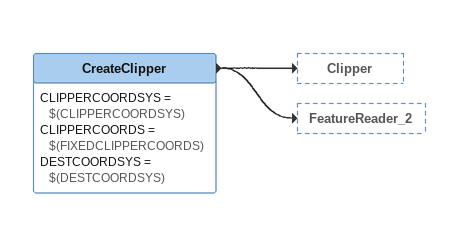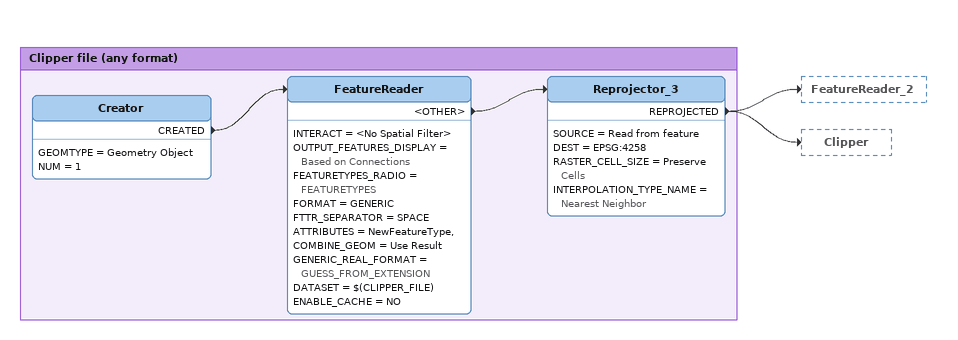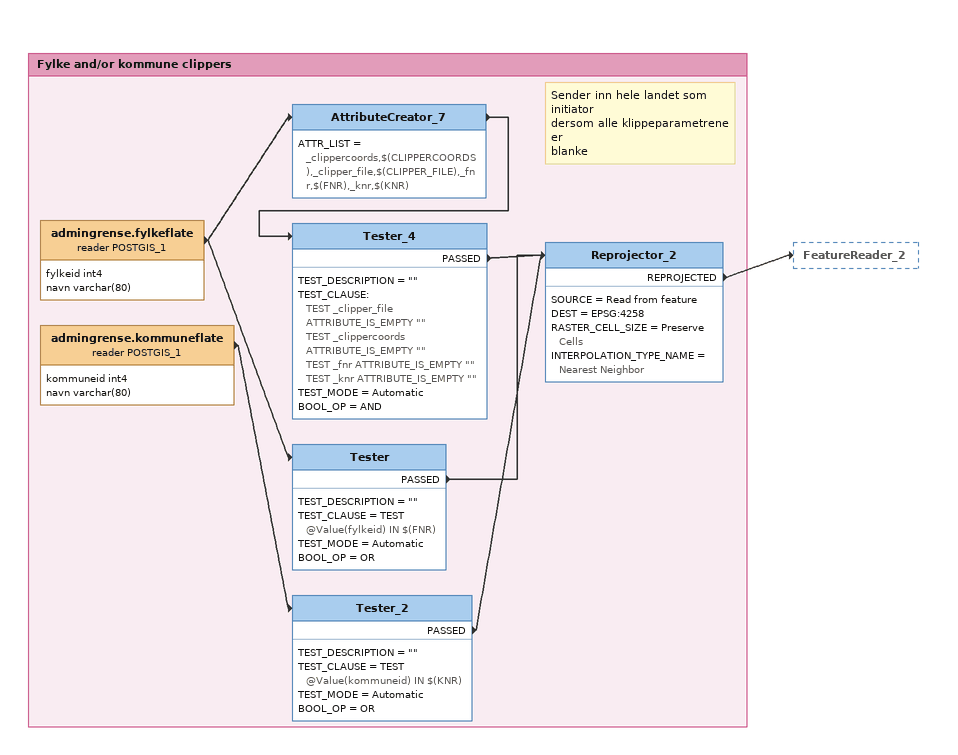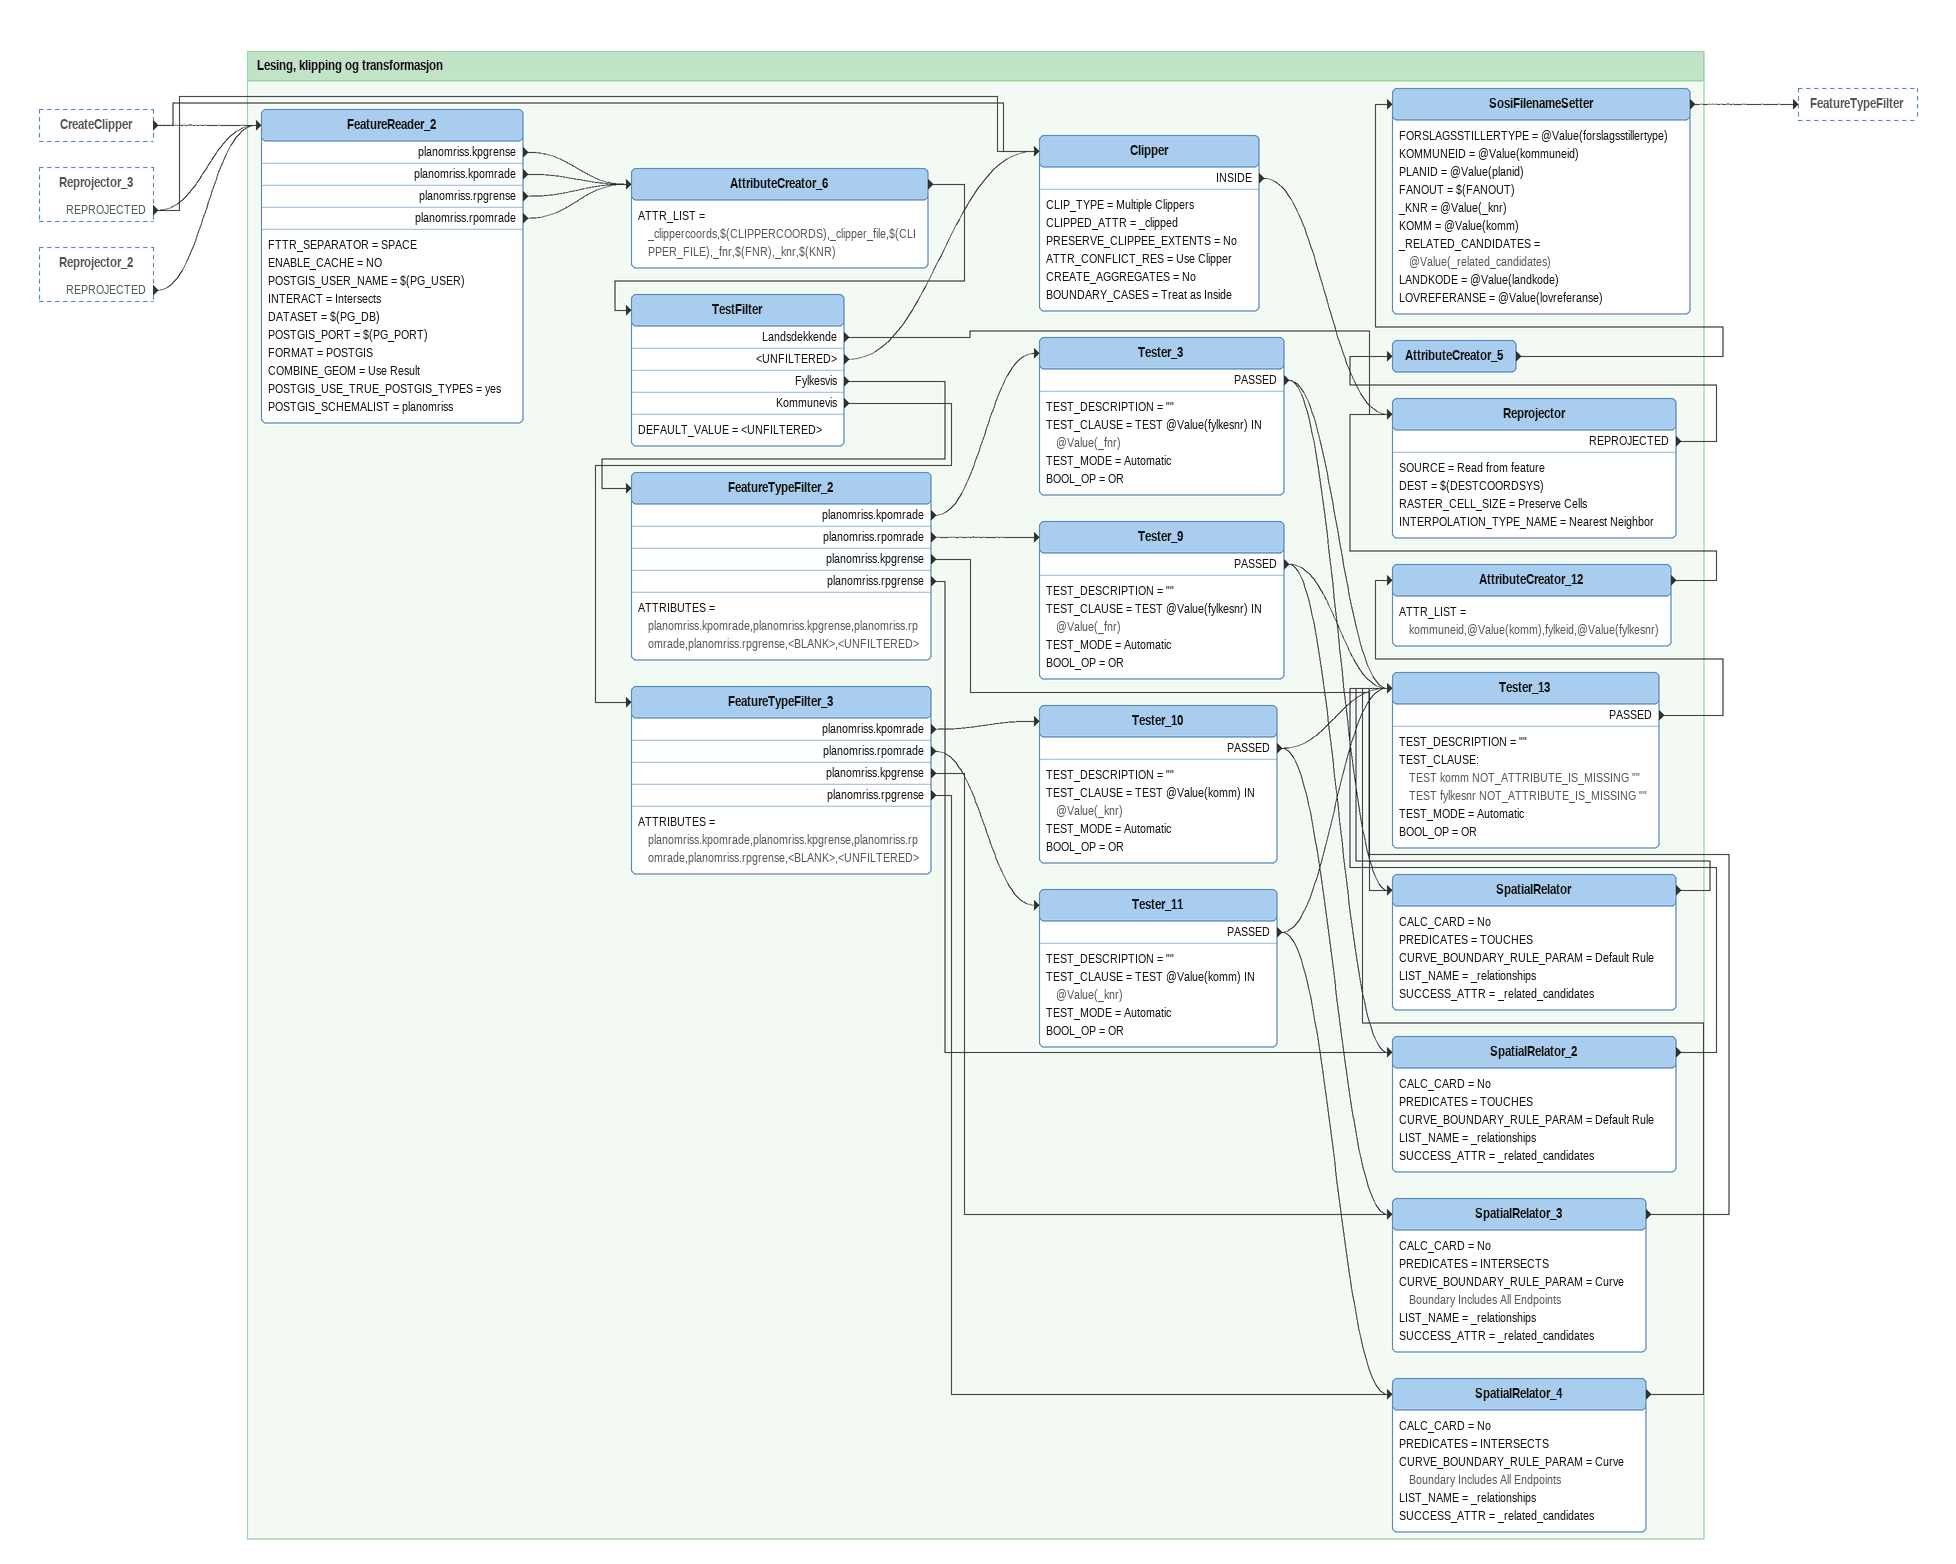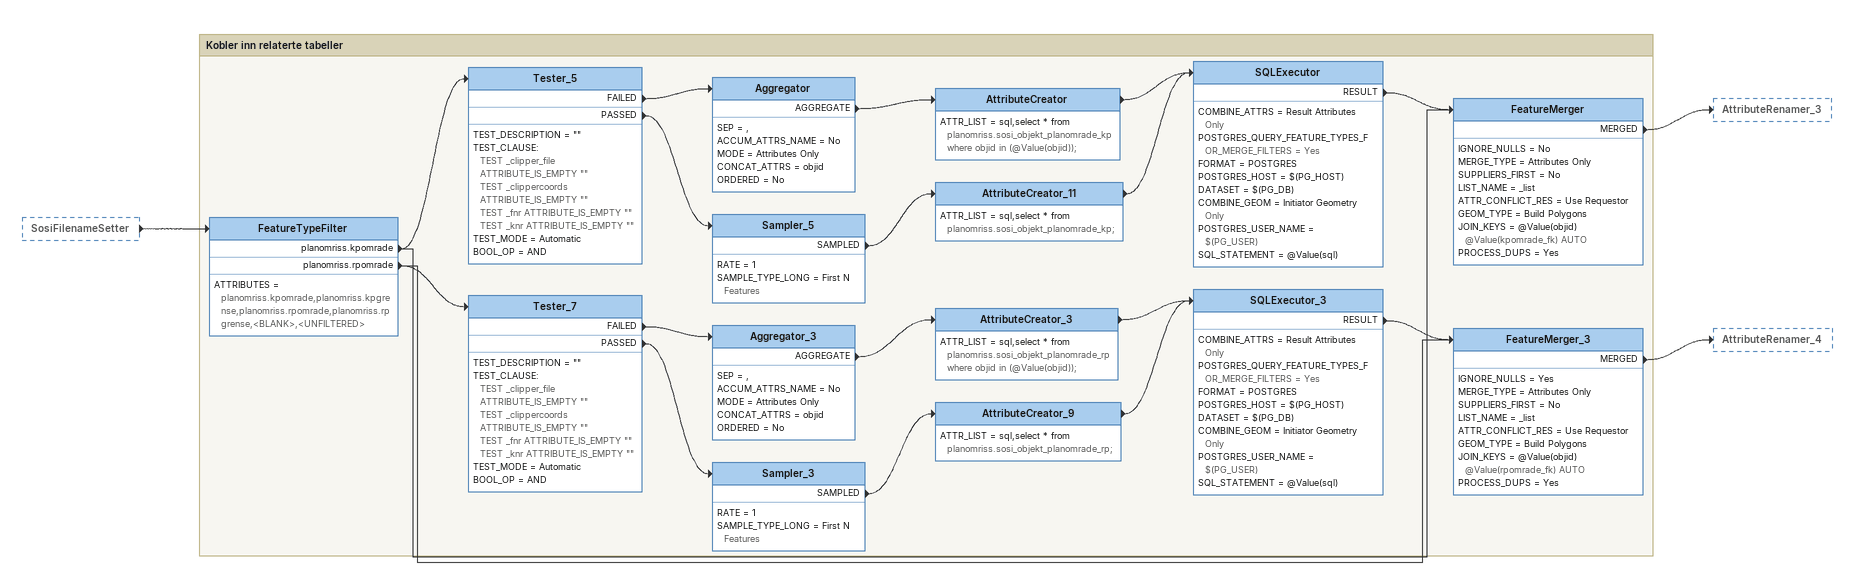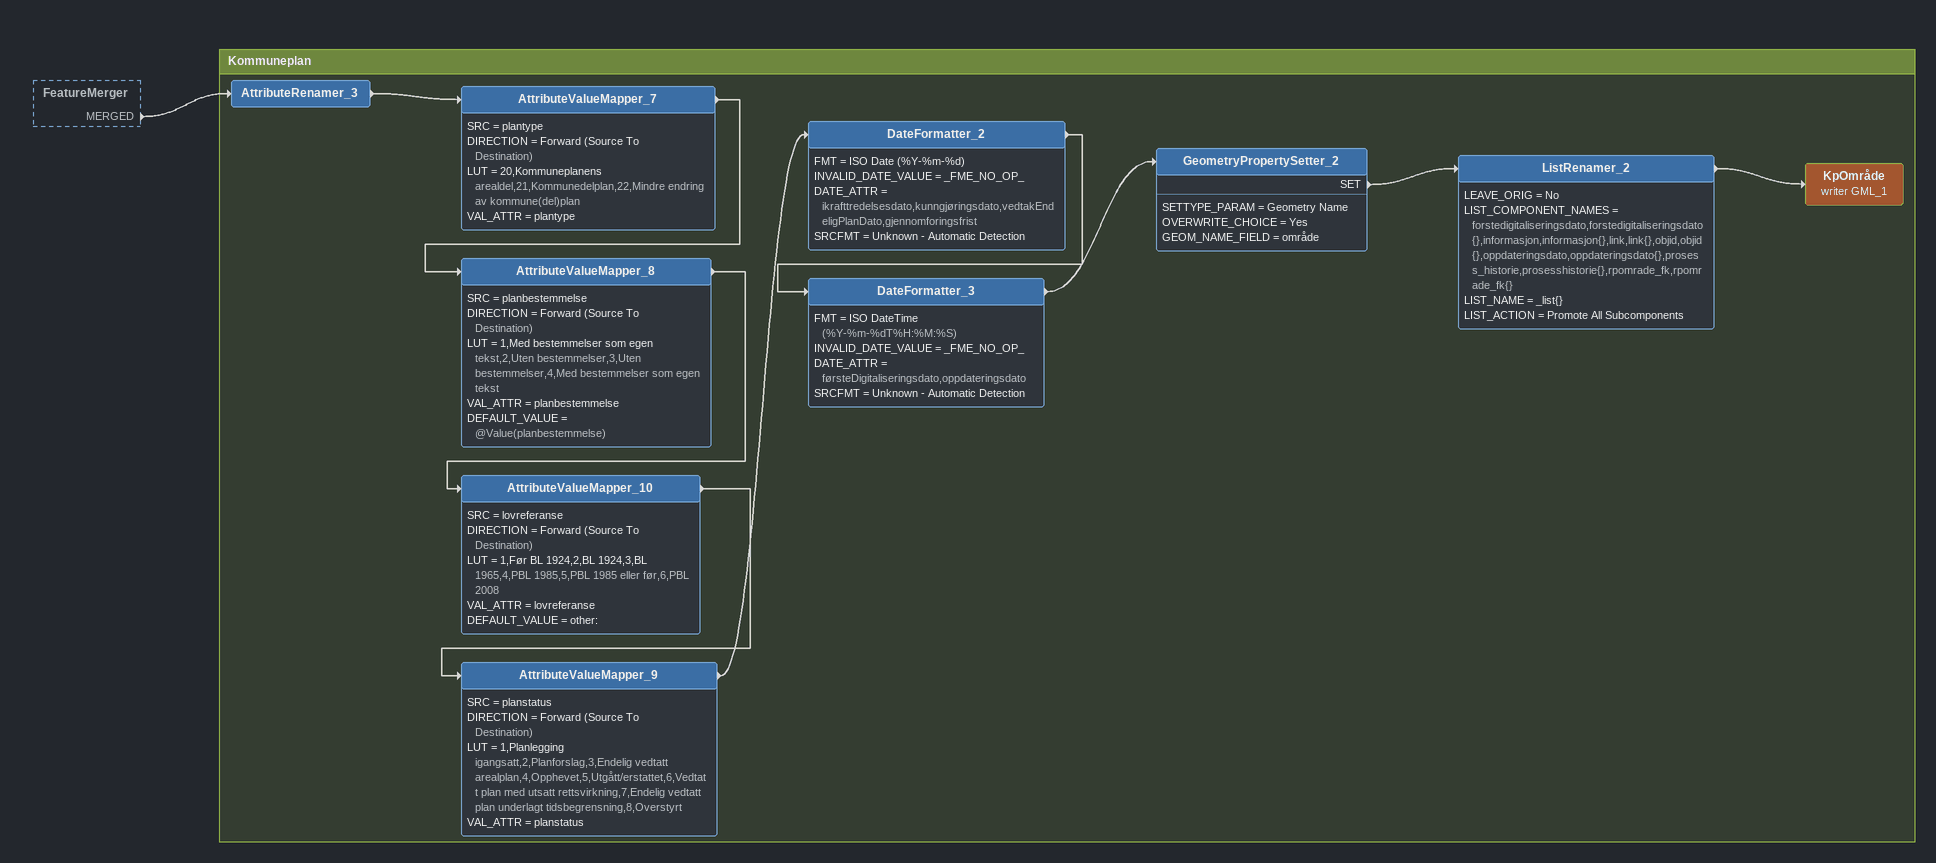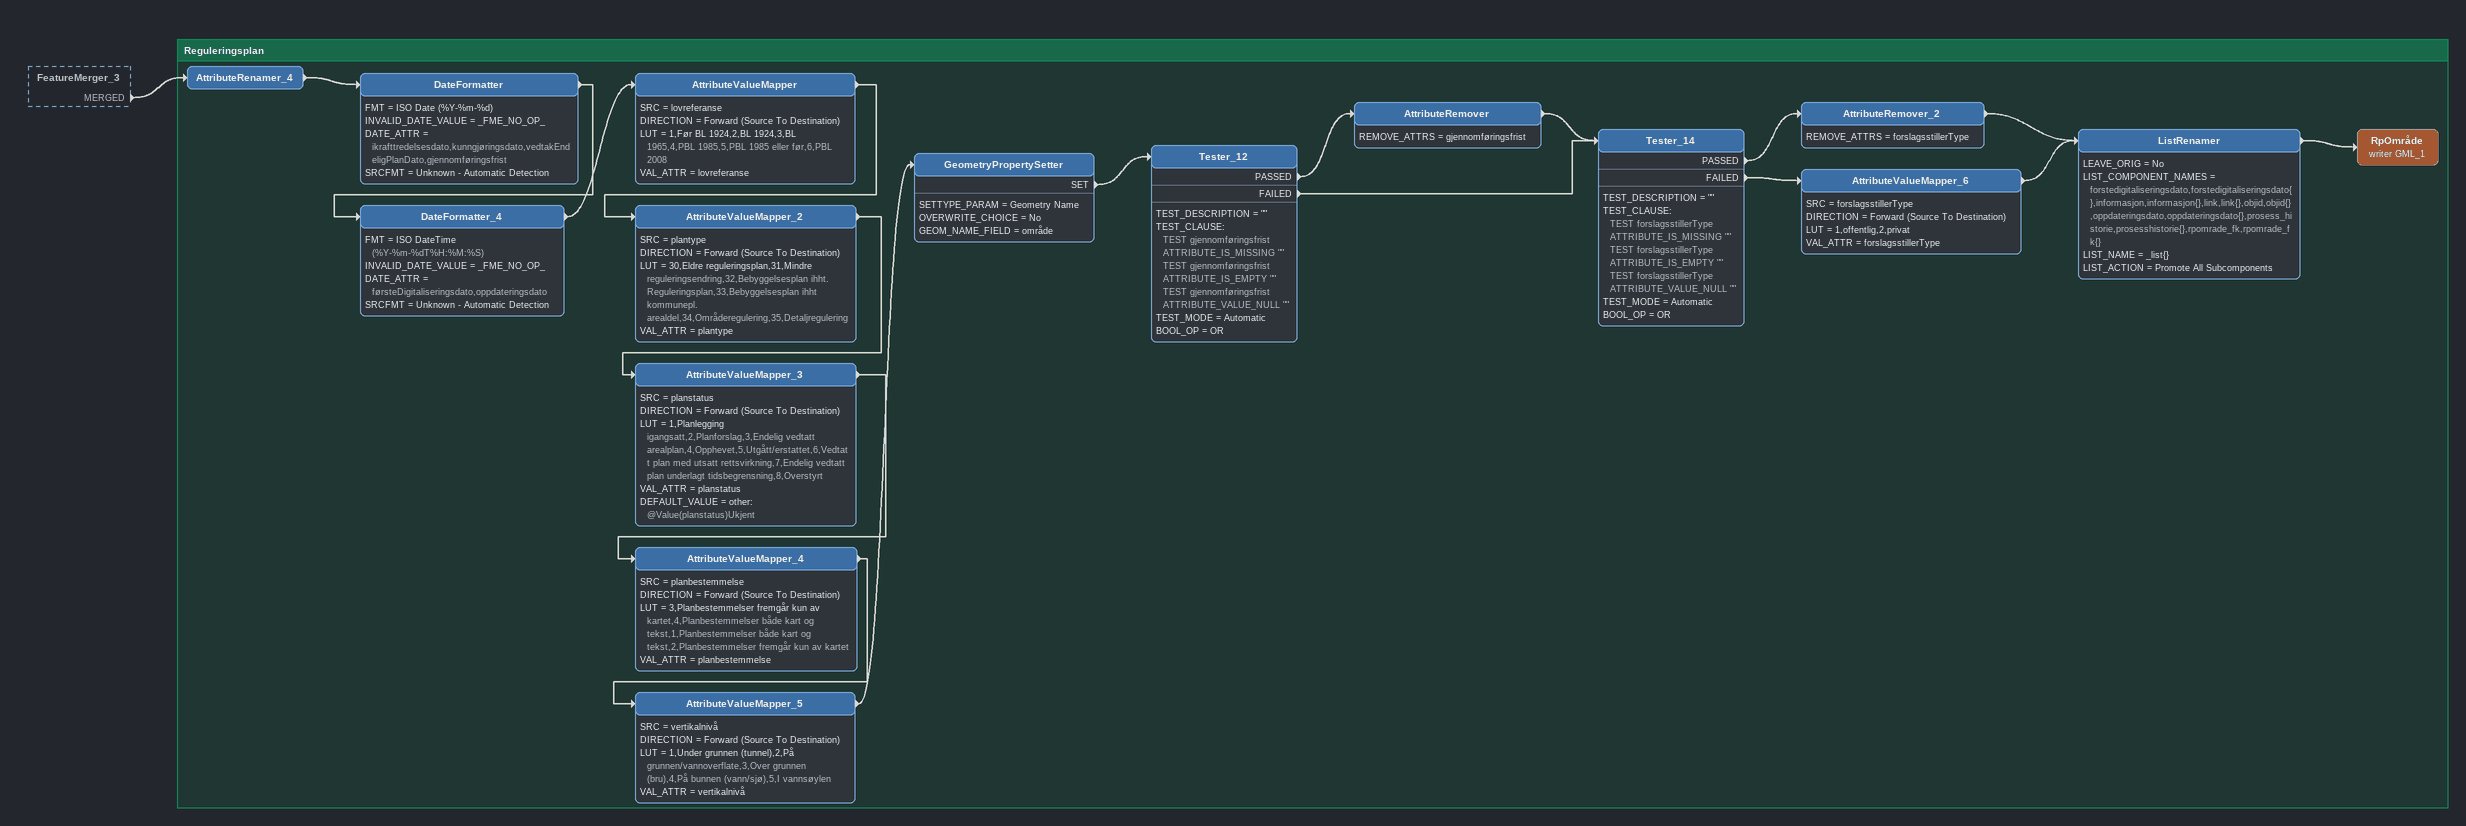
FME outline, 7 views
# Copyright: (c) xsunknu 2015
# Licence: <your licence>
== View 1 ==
CreateClipper
    CLIPPERCOORDSYS = $(CLIPPERCOORDSYS)
    CLIPPERCOORDS = $(FIXEDCLIPPERCOORDS)
    DESTCOORDSYS = $(DESTCOORDSYS)
    -> Clipper
    -> FeatureReader_2

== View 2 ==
Bookmark: Clipper file (any format)
Creator
    GEOMTYPE = Geometry Object
    NUM = 1
    CREATED -> FeatureReader
FeatureReader
    INTERACT = <No Spatial Filter>
    OUTPUT_FEATURES_DISPLAY = Based on Connections
    FEATURETYPES_RADIO = FEATURETYPES
    FORMAT = GENERIC
    FTTR_SEPARATOR = SPACE
    ATTRIBUTES = NewFeatureType,
    COMBINE_GEOM = Use Result
    GENERIC_REAL_FORMAT = GUESS_FROM_EXTENSION
    DATASET = $(CLIPPER_FILE)
    ENABLE_CACHE = NO
    <OTHER> -> Reprojector_3
Reprojector_3
    SOURCE = Read from feature
    DEST = EPSG:4258
    RASTER_CELL_SIZE = Preserve Cells
    INTERPOLATION_TYPE_NAME = Nearest Neighbor
    REPROJECTED -> FeatureReader_2
    REPROJECTED -> Clipper

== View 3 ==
Bookmark: Fylke and/or kommune clippers
admingrense.fylkeflate (reader POSTGIS_1)
    attributes: fylkeid int4, navn varchar(80)
    -> Tester
    -> AttributeCreator_7
AttributeCreator_7
    ATTR_LIST = _clippercoords,$(CLIPPERCOORDS),_clipper_file,$(CLIPPER_FILE),_fnr,$(FNR),_knr,$(KNR)
    -> Tester_4
Note: Sender inn hele landet som initiator / dersom alle klippeparametrene er / blanke
Tester_4
    TEST_DESCRIPTION = ""
    TEST_CLAUSE:
      TEST _clipper_file ATTRIBUTE_IS_EMPTY ""
      TEST _clippercoords ATTRIBUTE_IS_EMPTY ""
      TEST _fnr ATTRIBUTE_IS_EMPTY ""
      TEST _knr ATTRIBUTE_IS_EMPTY ""
    TEST_MODE = Automatic
    BOOL_OP = AND
    PASSED -> Reprojector_2
Tester
    TEST_DESCRIPTION = ""
    TEST_CLAUSE = TEST @Value(fylkeid) IN $(FNR)
    TEST_MODE = Automatic
    BOOL_OP = OR
    PASSED -> Reprojector_2
admingrense.kommuneflate (reader POSTGIS_1)
    attributes: kommuneid int4, navn varchar(80)
    -> Tester_2
Tester_2
    TEST_DESCRIPTION = ""
    TEST_CLAUSE = TEST @Value(kommuneid) IN $(KNR)
    TEST_MODE = Automatic
    BOOL_OP = OR
    PASSED -> Reprojector_2
Reprojector_2
    SOURCE = Read from feature
    DEST = EPSG:4258
    RASTER_CELL_SIZE = Preserve Cells
    INTERPOLATION_TYPE_NAME = Nearest Neighbor
    REPROJECTED -> FeatureReader_2

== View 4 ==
CreateClipper [outside]
    -> Clipper
    -> FeatureReader_2
Reprojector_3 [outside]
    REPROJECTED -> FeatureReader_2
    REPROJECTED -> Clipper
Reprojector_2 [outside]
    REPROJECTED -> FeatureReader_2

Bookmark: Lesing, klipping og transformasjon
FeatureReader_2
    FTTR_SEPARATOR = SPACE
    ENABLE_CACHE = NO
    POSTGIS_USER_NAME = $(PG_USER)
    INTERACT = Intersects
    DATASET = $(PG_DB)
    POSTGIS_PORT = $(PG_PORT)
    FORMAT = POSTGIS
    COMBINE_GEOM = Use Result
    POSTGIS_USE_TRUE_POSTGIS_TYPES = yes
    POSTGIS_SCHEMALIST = planomriss
    planomriss.kpgrense -> AttributeCreator_6
    planomriss.kpomrade -> AttributeCreator_6
    planomriss.rpgrense -> AttributeCreator_6
    planomriss.rpomrade -> AttributeCreator_6
AttributeCreator_6
    ATTR_LIST = _clippercoords,$(CLIPPERCOORDS),_clipper_file,$(CLIPPER_FILE),_fnr,$(FNR),_knr,$(KNR)
    -> TestFilter
TestFilter
    DEFAULT_VALUE = <UNFILTERED>
    Landsdekkende -> Reprojector
    <UNFILTERED> -> Clipper
    Fylkesvis -> FeatureTypeFilter_2
    Kommunevis -> FeatureTypeFilter_3
Clipper
    CLIP_TYPE = Multiple Clippers
    CLIPPED_ATTR = _clipped
    PRESERVE_CLIPPEE_EXTENTS = No
    ATTR_CONFLICT_RES = Use Clipper
    CREATE_AGGREGATES = No
    BOUNDARY_CASES = Treat as Inside
    INSIDE -> Reprojector
FeatureTypeFilter_2
    ATTRIBUTES = planomriss.kpomrade,planomriss.kpgrense,planomriss.rpomrade,planomriss.rpgrense,<BLANK>,<UNFILTERED>
    planomriss.kpomrade -> Tester_3
    planomriss.rpomrade -> Tester_9
    planomriss.kpgrense -> SpatialRelator
    planomriss.rpgrense -> SpatialRelator_2
Tester_3
    TEST_DESCRIPTION = ""
    TEST_CLAUSE = TEST @Value(fylkesnr) IN @Value(_fnr)
    TEST_MODE = Automatic
    BOOL_OP = OR
    PASSED -> SpatialRelator
    PASSED -> Tester_13
SpatialRelator
    CALC_CARD = No
    PREDICATES = TOUCHES
    CURVE_BOUNDARY_RULE_PARAM = Default Rule
    LIST_NAME = _relationships
    SUCCESS_ATTR = _related_candidates
    -> Tester_13
Tester_9
    TEST_DESCRIPTION = ""
    TEST_CLAUSE = TEST @Value(fylkesnr) IN @Value(_fnr)
    TEST_MODE = Automatic
    BOOL_OP = OR
    PASSED -> SpatialRelator_2
    PASSED -> Tester_13
SpatialRelator_2
    CALC_CARD = No
    PREDICATES = TOUCHES
    CURVE_BOUNDARY_RULE_PARAM = Default Rule
    LIST_NAME = _relationships
    SUCCESS_ATTR = _related_candidates
    -> Tester_13
FeatureTypeFilter_3
    ATTRIBUTES = planomriss.kpomrade,planomriss.kpgrense,planomriss.rpomrade,planomriss.rpgrense,<BLANK>,<UNFILTERED>
    planomriss.kpomrade -> Tester_10
    planomriss.rpomrade -> Tester_11
    planomriss.kpgrense -> SpatialRelator_3
    planomriss.rpgrense -> SpatialRelator_4
Tester_10
    TEST_DESCRIPTION = ""
    TEST_CLAUSE = TEST @Value(komm) IN @Value(_knr)
    TEST_MODE = Automatic
    BOOL_OP = OR
    PASSED -> SpatialRelator_3
    PASSED -> Tester_13
SpatialRelator_3
    CALC_CARD = No
    PREDICATES = INTERSECTS
    CURVE_BOUNDARY_RULE_PARAM = Curve Boundary Includes All Endpoints
    LIST_NAME = _relationships
    SUCCESS_ATTR = _related_candidates
    -> Tester_13
Tester_11
    TEST_DESCRIPTION = ""
    TEST_CLAUSE = TEST @Value(komm) IN @Value(_knr)
    TEST_MODE = Automatic
    BOOL_OP = OR
    PASSED -> SpatialRelator_4
    PASSED -> Tester_13
SpatialRelator_4
    CALC_CARD = No
    PREDICATES = INTERSECTS
    CURVE_BOUNDARY_RULE_PARAM = Curve Boundary Includes All Endpoints
    LIST_NAME = _relationships
    SUCCESS_ATTR = _related_candidates
    -> Tester_13
Tester_13
    TEST_DESCRIPTION = ""
    TEST_CLAUSE:
      TEST komm NOT_ATTRIBUTE_IS_MISSING ""
      TEST fylkesnr NOT_ATTRIBUTE_IS_MISSING ""
    TEST_MODE = Automatic
    BOOL_OP = OR
    PASSED -> AttributeCreator_12
AttributeCreator_12
    ATTR_LIST = kommuneid,@Value(komm),fylkeid,@Value(fylkesnr)
    -> Reprojector
Reprojector
    SOURCE = Read from feature
    DEST = $(DESTCOORDSYS)
    RASTER_CELL_SIZE = Preserve Cells
    INTERPOLATION_TYPE_NAME = Nearest Neighbor
    REPROJECTED -> AttributeCreator_5
AttributeCreator_5
    -> SosiFilenameSetter
SosiFilenameSetter
    FORSLAGSSTILLERTYPE = @Value(forslagsstillertype)
    KOMMUNEID = @Value(kommuneid)
    PLANID = @Value(planid)
    FANOUT = $(FANOUT)
    _KNR = @Value(_knr)
    KOMM = @Value(komm)
    _RELATED_CANDIDATES = @Value(_related_candidates)
    LANDKODE = @Value(landkode)
    LOVREFERANSE = @Value(lovreferanse)
    -> FeatureTypeFilter

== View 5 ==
SosiFilenameSetter [outside]
    -> FeatureTypeFilter

Bookmark: Kobler inn relaterte tabeller
FeatureTypeFilter
    ATTRIBUTES = planomriss.kpomrade,planomriss.kpgrense,planomriss.rpomrade,planomriss.rpgrense,<BLANK>,<UNFILTERED>
    planomriss.kpomrade -> FeatureMerger
    planomriss.rpomrade -> FeatureMerger_3
    planomriss.kpomrade -> Tester_5
    planomriss.rpomrade -> Tester_7
Tester_5
    TEST_DESCRIPTION = ""
    TEST_CLAUSE:
      TEST _clipper_file ATTRIBUTE_IS_EMPTY ""
      TEST _clippercoords ATTRIBUTE_IS_EMPTY ""
      TEST _fnr ATTRIBUTE_IS_EMPTY ""
      TEST _knr ATTRIBUTE_IS_EMPTY ""
    TEST_MODE = Automatic
    BOOL_OP = AND
    FAILED -> Aggregator
    PASSED -> Sampler_5
Aggregator
    SEP = ,
    ACCUM_ATTRS_NAME = No
    MODE = Attributes Only
    CONCAT_ATTRS = objid
    ORDERED = No
    AGGREGATE -> AttributeCreator
AttributeCreator
    ATTR_LIST = sql,select * from planomriss.sosi_objekt_planomrade_kp where objid in (@Value(objid));
    -> SQLExecutor
Sampler_5
    RATE = 1
    SAMPLE_TYPE_LONG = First N Features
    SAMPLED -> AttributeCreator_11
AttributeCreator_11
    ATTR_LIST = sql,select * from planomriss.sosi_objekt_planomrade_kp;
    -> SQLExecutor
SQLExecutor
    COMBINE_ATTRS = Result Attributes Only
    POSTGRES_QUERY_FEATURE_TYPES_FOR_MERGE_FILTERS = Yes
    FORMAT = POSTGRES
    POSTGRES_HOST = $(PG_HOST)
    DATASET = $(PG_DB)
    COMBINE_GEOM = Initiator Geometry Only
    POSTGRES_USER_NAME = $(PG_USER)
    SQL_STATEMENT = @Value(sql)
    RESULT -> FeatureMerger
FeatureMerger
    IGNORE_NULLS = No
    MERGE_TYPE = Attributes Only
    SUPPLIERS_FIRST = No
    LIST_NAME = _list
    ATTR_CONFLICT_RES = Use Requestor
    GEOM_TYPE = Build Polygons
    JOIN_KEYS = @Value(objid) @Value(kpomrade_fk) AUTO
    PROCESS_DUPS = Yes
    MERGED -> AttributeRenamer_3
Tester_7
    TEST_DESCRIPTION = ""
    TEST_CLAUSE:
      TEST _clipper_file ATTRIBUTE_IS_EMPTY ""
      TEST _clippercoords ATTRIBUTE_IS_EMPTY ""
      TEST _fnr ATTRIBUTE_IS_EMPTY ""
      TEST _knr ATTRIBUTE_IS_EMPTY ""
    TEST_MODE = Automatic
    BOOL_OP = AND
    FAILED -> Aggregator_3
    PASSED -> Sampler_3
Aggregator_3
    SEP = ,
    ACCUM_ATTRS_NAME = No
    MODE = Attributes Only
    CONCAT_ATTRS = objid
    ORDERED = No
    AGGREGATE -> AttributeCreator_3
AttributeCreator_3
    ATTR_LIST = sql,select * from planomriss.sosi_objekt_planomrade_rp where objid in (@Value(objid));
    -> SQLExecutor_3
Sampler_3
    RATE = 1
    SAMPLE_TYPE_LONG = First N Features
    SAMPLED -> AttributeCreator_9
AttributeCreator_9
    ATTR_LIST = sql,select * from planomriss.sosi_objekt_planomrade_rp;
    -> SQLExecutor_3
SQLExecutor_3
    COMBINE_ATTRS = Result Attributes Only
    POSTGRES_QUERY_FEATURE_TYPES_FOR_MERGE_FILTERS = Yes
    FORMAT = POSTGRES
    POSTGRES_HOST = $(PG_HOST)
    DATASET = $(PG_DB)
    COMBINE_GEOM = Initiator Geometry Only
    POSTGRES_USER_NAME = $(PG_USER)
    SQL_STATEMENT = @Value(sql)
    RESULT -> FeatureMerger_3
FeatureMerger_3
    IGNORE_NULLS = Yes
    MERGE_TYPE = Attributes Only
    SUPPLIERS_FIRST = No
    LIST_NAME = _list
    ATTR_CONFLICT_RES = Use Requestor
    GEOM_TYPE = Build Polygons
    JOIN_KEYS = @Value(objid) @Value(rpomrade_fk) AUTO
    PROCESS_DUPS = Yes
    MERGED -> AttributeRenamer_4

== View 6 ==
FeatureMerger [outside]
    MERGED -> AttributeRenamer_3

Bookmark: Kommuneplan
AttributeRenamer_3
    -> AttributeValueMapper_7
AttributeValueMapper_7
    SRC = plantype
    DIRECTION = Forward (Source To Destination)
    LUT = 20,Kommuneplanens arealdel,21,Kommunedelplan,22,Mindre endring av kommune(del)plan
    VAL_ATTR = plantype
    -> AttributeValueMapper_8
AttributeValueMapper_8
    SRC = planbestemmelse
    DIRECTION = Forward (Source To Destination)
    LUT = 1,Med bestemmelser som egen tekst,2,Uten bestemmelser,3,Uten bestemmelser,4,Med bestemmelser som egen tekst
    VAL_ATTR = planbestemmelse
    DEFAULT_VALUE = @Value(planbestemmelse)
    -> AttributeValueMapper_10
AttributeValueMapper_10
    SRC = lovreferanse
    DIRECTION = Forward (Source To Destination)
    LUT = 1,Før BL 1924,2,BL 1924,3,BL 1965,4,PBL 1985,5,PBL 1985 eller før,6,PBL 2008
    VAL_ATTR = lovreferanse
    DEFAULT_VALUE = other:
    -> AttributeValueMapper_9
AttributeValueMapper_9
    SRC = planstatus
    DIRECTION = Forward (Source To Destination)
    LUT = 1,Planlegging igangsatt,2,Planforslag,3,Endelig vedtatt arealplan,4,Opphevet,5,Utgått/erstattet,6,Vedtatt plan med utsatt rettsvirkning,7,Endelig vedtatt plan underlagt tidsbegrensning,8,Overstyrt
    VAL_ATTR = planstatus
    -> DateFormatter_2
DateFormatter_2
    FMT = ISO Date (%Y-%m-%d)
    INVALID_DATE_VALUE = _FME_NO_OP_
    DATE_ATTR = ikrafttredelsesdato,kunngjøringsdato,vedtakEndeligPlanDato,gjennomforingsfrist
    SRCFMT = Unknown - Automatic Detection
    -> DateFormatter_3
DateFormatter_3
    FMT = ISO DateTime (%Y-%m-%dT%H:%M:%S)
    INVALID_DATE_VALUE = _FME_NO_OP_
    DATE_ATTR = førsteDigitaliseringsdato,oppdateringsdato
    SRCFMT = Unknown - Automatic Detection
    -> GeometryPropertySetter_2
GeometryPropertySetter_2
    SETTYPE_PARAM = Geometry Name
    OVERWRITE_CHOICE = Yes
    GEOM_NAME_FIELD = område
    SET -> ListRenamer_2
ListRenamer_2
    LEAVE_ORIG = No
    LIST_COMPONENT_NAMES = forstedigitaliseringsdato,forstedigitaliseringsdato{},informasjon,informasjon{},link,link{},objid,objid{},oppdateringsdato,oppdateringsdato{},prosess_historie,prosesshistorie{},rpomrade_fk,rpomrade_fk{}
    LIST_NAME = _list{}
    LIST_ACTION = Promote All Subcomponents
    -> KpOmråde (writer GML_1)
KpOmråde (writer GML_1)

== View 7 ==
FeatureMerger_3 [outside]
    MERGED -> AttributeRenamer_4

Bookmark: Reguleringsplan
AttributeRenamer_4
    -> DateFormatter
DateFormatter
    FMT = ISO Date (%Y-%m-%d)
    INVALID_DATE_VALUE = _FME_NO_OP_
    DATE_ATTR = ikrafttredelsesdato,kunngjøringsdato,vedtakEndeligPlanDato,gjennomføringsfrist
    SRCFMT = Unknown - Automatic Detection
    -> DateFormatter_4
DateFormatter_4
    FMT = ISO DateTime (%Y-%m-%dT%H:%M:%S)
    INVALID_DATE_VALUE = _FME_NO_OP_
    DATE_ATTR = førsteDigitaliseringsdato,oppdateringsdato
    SRCFMT = Unknown - Automatic Detection
    -> AttributeValueMapper
AttributeValueMapper
    SRC = lovreferanse
    DIRECTION = Forward (Source To Destination)
    LUT = 1,Før BL 1924,2,BL 1924,3,BL 1965,4,PBL 1985,5,PBL 1985 eller før,6,PBL 2008
    VAL_ATTR = lovreferanse
    -> AttributeValueMapper_2
AttributeValueMapper_2
    SRC = plantype
    DIRECTION = Forward (Source To Destination)
    LUT = 30,Eldre reguleringsplan,31,Mindre reguleringsendring,32,Bebyggelsesplan ihht. Reguleringsplan,33,Bebyggelsesplan ihht kommunepl. arealdel,34,Områderegulering,35,Detaljregulering
    VAL_ATTR = plantype
    -> AttributeValueMapper_3
AttributeValueMapper_3
    SRC = planstatus
    DIRECTION = Forward (Source To Destination)
    LUT = 1,Planlegging igangsatt,2,Planforslag,3,Endelig vedtatt arealplan,4,Opphevet,5,Utgått/erstattet,6,Vedtatt plan med utsatt rettsvirkning,7,Endelig vedtatt plan underlagt tidsbegrensning,8,Overstyrt
    VAL_ATTR = planstatus
    DEFAULT_VALUE = other: @Value(planstatus)Ukjent
    -> AttributeValueMapper_4
AttributeValueMapper_4
    SRC = planbestemmelse
    DIRECTION = Forward (Source To Destination)
    LUT = 3,Planbestemmelser fremgår kun av kartet,4,Planbestemmelser både kart og tekst,1,Planbestemmelser både kart og tekst,2,Planbestemmelser fremgår kun av kartet
    VAL_ATTR = planbestemmelse
    -> AttributeValueMapper_5
AttributeValueMapper_5
    SRC = vertikalnivå
    DIRECTION = Forward (Source To Destination)
    LUT = 1,Under grunnen (tunnel),2,På grunnen/vannoverflate,3,Over grunnen (bru),4,På bunnen (vann/sjø),5,I vannsøylen
    VAL_ATTR = vertikalnivå
    -> GeometryPropertySetter
GeometryPropertySetter
    SETTYPE_PARAM = Geometry Name
    OVERWRITE_CHOICE = No
    GEOM_NAME_FIELD = område
    SET -> Tester_12
Tester_12
    TEST_DESCRIPTION = ""
    TEST_CLAUSE:
      TEST gjennomføringsfrist ATTRIBUTE_IS_MISSING ""
      TEST gjennomføringsfrist ATTRIBUTE_IS_EMPTY ""
      TEST gjennomføringsfrist ATTRIBUTE_VALUE_NULL ""
    TEST_MODE = Automatic
    BOOL_OP = OR
    PASSED -> AttributeRemover
    FAILED -> Tester_14
AttributeRemover
    REMOVE_ATTRS = gjennomføringsfrist
    -> Tester_14
Tester_14
    TEST_DESCRIPTION = ""
    TEST_CLAUSE:
      TEST forslagsstillerType ATTRIBUTE_IS_MISSING ""
      TEST forslagsstillerType ATTRIBUTE_IS_EMPTY ""
      TEST forslagsstillerType ATTRIBUTE_VALUE_NULL ""
    TEST_MODE = Automatic
    BOOL_OP = OR
    PASSED -> AttributeRemover_2
    FAILED -> AttributeValueMapper_6
AttributeRemover_2
    REMOVE_ATTRS = forslagsstillerType
    -> ListRenamer
AttributeValueMapper_6
    SRC = forslagsstillerType
    DIRECTION = Forward (Source To Destination)
    LUT = 1,offentlig,2,privat
    VAL_ATTR = forslagsstillerType
    -> ListRenamer
ListRenamer
    LEAVE_ORIG = No
    LIST_COMPONENT_NAMES = forstedigitaliseringsdato,forstedigitaliseringsdato{},informasjon,informasjon{},link,link{},objid,objid{},oppdateringsdato,oppdateringsdato{},prosess_historie,prosesshistorie{},rpomrade_fk,rpomrade_fk{}
    LIST_NAME = _list{}
    LIST_ACTION = Promote All Subcomponents
    -> RpOmråde (writer GML_1)
RpOmråde (writer GML_1)
